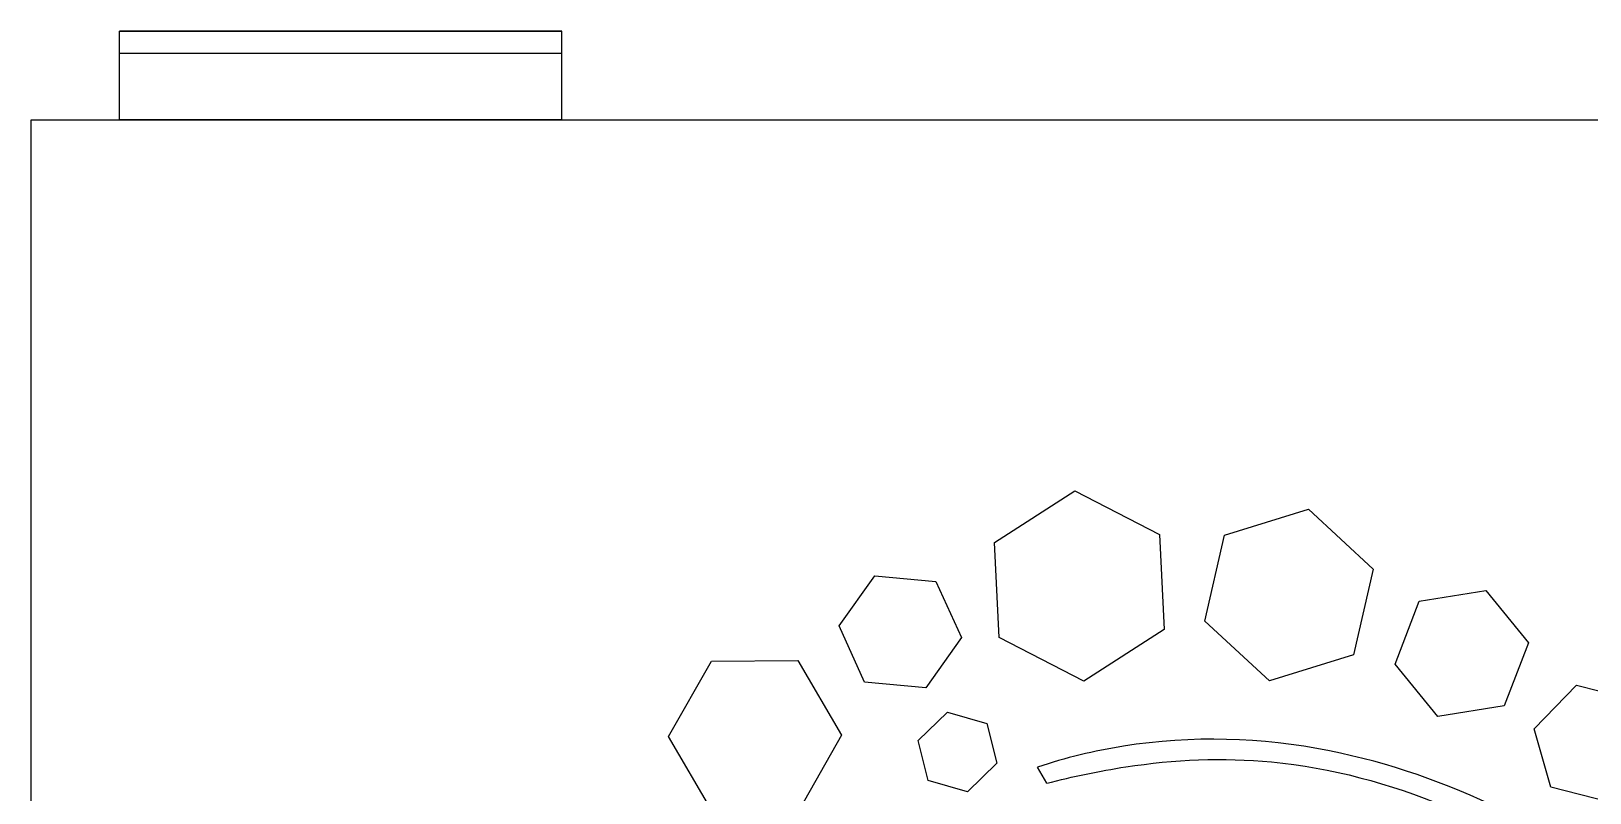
# Model space of a CAD drawing. Header units: millimetres. Extents: x -94 to 94, y -92 to 96.
# Drawn here: x -94 to -23.5, y 61.6 to 96 of the extents above; entities that cross this region are included whole.
import ezdxf

# ---------------------------------------------------------------- set-up
doc = ezdxf.new("R2010")
doc.units = ezdxf.units.MM
doc.layers.add('Fillet', color=7, linetype='CONTINUOUS')

msp = doc.modelspace()

# ---------------------------------------------------------------- linework, layer by layer
at = {"layer": 'Fillet'}
for p, q in [((-70, 96), (-90, 96)), ((-90, 92), (-90, 96)), ((-90, 92), (-90, 96)), ((-90, 96), (-90, 96, 1)), ((-90, 95, 2), (-90, 96, 1)), ((-90, 96), (-90, 96, 1)), ((-90, 96, 1), (-70, 96, 1)), ((-70, 96), (-90, 96)), ((-90, 95, 2), (-90, 96, 1)), ((-90, 96, 1), (-70, 96, 1)), ((-70, 92), (-70, 96)), ((-70, 95, 2), (-70, 96, 1)), ((-70, 96, 1), (-70, 96)), ((-70, 92), (-70, 96)), ((-70, 96, 1), (-70, 96)), ((-70, 95, 2), (-70, 96, 1)), ((-90, 92, 2), (-90, 95, 2)), ((-90, 92, 2), (-90, 95, 2)), ((-90, 95, 2), (-70, 95, 2)), ((-90, 95, 2), (-70, 95, 2)), ((-70, 92, 2), (-70, 95, 2)), ((-70, 92, 2), (-70, 95, 2)), ((-94, -89), (-94, 92)), ((-94, 92), (-90, 92)), ((-94, -89, 4), (-94, 92, 4)), ((-94, 92), (-94, 92, 4)), ((-94, -89), (-94, 92)), ((-94, 92), (-90, 92)), ((-94, 92, 4), (94, 92, 4)), ((-94, 92), (-94, 92, 4)), ((-94, -89, 4), (-94, 92, 4)), ((-94, 92, 4), (94, 92, 4)), ((-70, 92), (-90, 92)), ((-90, 92), (-90, 92, 2)), ((-90, 92, 2), (-70, 92, 2)), ((-70, 92), (-90, 92)), ((-90, 92), (-90, 92, 2)), ((-90, 92, 2), (-70, 92, 2)), ((-70, 92), (-10, 92)), ((-70, 92, 2), (-70, 92)), ((-70, 92), (-10, 92)), ((-70, 92, 2), (-70, 92)), ((-50.4195, 72.8965), (-46.7958, 75.2297)), ((-50.4195, 72.8965), (-46.7958, 75.2297)), ((-50.4195, 72.8965, 4), (-46.7958, 75.2297, 4)), ((-50.4195, 72.8965, 4), (-46.7958, 75.2297, 4)), ((-46.7958, 75.2297), (-42.9634, 73.258)), ((-46.7958, 75.2297), (-46.7958, 75.2297, 4)), ((-46.7958, 75.2297), (-42.9634, 73.258)), ((-46.7958, 75.2297), (-46.7958, 75.2297, 4)), ((-46.7958, 75.2297, 4), (-42.9634, 73.258, 4)), ((-46.7958, 75.2297, 4), (-42.9634, 73.258, 4)), ((-40.0232, 73.2155), (-36.2218, 74.3913)), ((-40.0232, 73.2155), (-36.2218, 74.3913)), ((-40.0232, 73.2155, 4), (-36.2218, 74.3913, 4)), ((-40.0232, 73.2155, 4), (-36.2218, 74.3913, 4)), ((-36.2218, 74.3913), (-33.3028, 71.6872)), ((-36.2218, 74.3913), (-36.2218, 74.3913, 4)), ((-36.2218, 74.3913), (-33.3028, 71.6872)), ((-36.2218, 74.3913), (-36.2218, 74.3913, 4)), ((-36.2218, 74.3913, 4), (-33.3028, 71.6872, 4)), ((-36.2218, 74.3913, 4), (-33.3028, 71.6872, 4)), ((-50.2108, 68.5917), (-50.4195, 72.8965)), ((-50.2108, 68.5917), (-50.4195, 72.8965)), ((-50.2108, 68.5917, 4), (-50.4195, 72.8965, 4)), ((-50.4195, 72.8965), (-50.4195, 72.8965, 4)), ((-50.4195, 72.8965), (-50.4195, 72.8965, 4)), ((-50.2108, 68.5917, 4), (-50.4195, 72.8965, 4)), ((-42.9634, 73.258), (-42.7546, 68.9532)), ((-42.9634, 73.258), (-42.9634, 73.258, 4)), ((-42.9634, 73.258), (-42.7546, 68.9532)), ((-42.9634, 73.258), (-42.9634, 73.258, 4)), ((-42.9634, 73.258, 4), (-42.7546, 68.9532, 4)), ((-42.9634, 73.258, 4), (-42.7546, 68.9532, 4)), ((-40.9056, 69.3355), (-40.0232, 73.2155)), ((-40.9056, 69.3355), (-40.0232, 73.2155)), ((-40.9056, 69.3355, 4), (-40.0232, 73.2155, 4)), ((-40.9056, 69.3355, 4), (-40.0232, 73.2155, 4)), ((-40.0232, 73.2155), (-40.0232, 73.2155, 4)), ((-40.0232, 73.2155), (-40.0232, 73.2155, 4)), ((-57.4573, 69.1152), (-55.8439, 71.3844)), ((-57.4573, 69.1152), (-55.8439, 71.3844)), ((-57.4573, 69.1152, 4), (-55.8439, 71.3844, 4)), ((-57.4573, 69.1152, 4), (-55.8439, 71.3844, 4)), ((-55.8439, 71.3844), (-53.072, 71.1217)), ((-55.8439, 71.3844), (-55.8439, 71.3844, 4)), ((-55.8439, 71.3844), (-53.072, 71.1217)), ((-55.8439, 71.3844), (-55.8439, 71.3844, 4)), ((-55.8439, 71.3844, 4), (-53.072, 71.1217, 4)), ((-55.8439, 71.3844, 4), (-53.072, 71.1217, 4)), ((-33.3028, 71.6872), (-34.1852, 67.8072)), ((-33.3028, 71.6872), (-34.1852, 67.8072)), ((-33.3028, 71.6872, 4), (-34.1852, 67.8072, 4)), ((-33.3028, 71.6872, 4), (-34.1852, 67.8072, 4)), ((-33.3028, 71.6872), (-33.3028, 71.6872, 4)), ((-33.3028, 71.6872), (-33.3028, 71.6872, 4)), ((-53.072, 71.1217), (-51.9135, 68.5899)), ((-53.072, 71.1217), (-53.072, 71.1217, 4)), ((-53.072, 71.1217), (-51.9135, 68.5899)), ((-53.072, 71.1217), (-53.072, 71.1217, 4)), ((-53.072, 71.1217, 4), (-51.9135, 68.5899, 4)), ((-53.072, 71.1217, 4), (-51.9135, 68.5899, 4)), ((-31.2106, 70.2396), (-28.196, 70.7205)), ((-31.2106, 70.2396), (-28.196, 70.7205)), ((-31.2106, 70.2396, 4), (-28.196, 70.7205, 4)), ((-31.2106, 70.2396, 4), (-28.196, 70.7205, 4)), ((-28.196, 70.7205), (-26.2723, 68.3501)), ((-28.196, 70.7205), (-28.196, 70.7205, 4)), ((-28.196, 70.7205), (-26.2723, 68.3501)), ((-28.196, 70.7205), (-28.196, 70.7205, 4)), ((-28.196, 70.7205, 4), (-26.2723, 68.3501, 4)), ((-28.196, 70.7205, 4), (-26.2723, 68.3501, 4)), ((-32.3015, 67.3884), (-31.2106, 70.2396)), ((-32.3015, 67.3884), (-31.2106, 70.2396)), ((-32.3015, 67.3884, 4), (-31.2106, 70.2396, 4)), ((-32.3015, 67.3884, 4), (-31.2106, 70.2396, 4)), ((-31.2106, 70.2396), (-31.2106, 70.2396, 4)), ((-31.2106, 70.2396), (-31.2106, 70.2396, 4)), ((-56.2988, 66.5833), (-57.4573, 69.1152)), ((-56.2988, 66.5833), (-57.4573, 69.1152)), ((-56.2988, 66.5833, 4), (-57.4573, 69.1152, 4)), ((-57.4573, 69.1152), (-57.4573, 69.1152, 4)), ((-57.4573, 69.1152), (-57.4573, 69.1152, 4)), ((-56.2988, 66.5833, 4), (-57.4573, 69.1152, 4)), ((-37.9866, 66.6313), (-40.9056, 69.3355)), ((-40.9056, 69.3355), (-40.9056, 69.3355, 4)), ((-37.9866, 66.6313), (-40.9056, 69.3355)), ((-37.9866, 66.6313, 4), (-40.9056, 69.3355, 4)), ((-40.9056, 69.3355), (-40.9056, 69.3355, 4)), ((-37.9866, 66.6313, 4), (-40.9056, 69.3355, 4)), ((-51.9135, 68.5899), (-53.5269, 66.3207)), ((-51.9135, 68.5899), (-53.5269, 66.3207)), ((-51.9135, 68.5899, 4), (-53.5269, 66.3207, 4)), ((-51.9135, 68.5899, 4), (-53.5269, 66.3207, 4)), ((-51.9135, 68.5899), (-51.9135, 68.5899, 4)), ((-51.9135, 68.5899), (-51.9135, 68.5899, 4)), ((-46.3784, 66.62), (-50.2108, 68.5917)), ((-50.2108, 68.5917), (-50.2108, 68.5917, 4)), ((-46.3784, 66.62), (-50.2108, 68.5917)), ((-46.3784, 66.62, 4), (-50.2108, 68.5917, 4)), ((-50.2108, 68.5917), (-50.2108, 68.5917, 4)), ((-46.3784, 66.62, 4), (-50.2108, 68.5917, 4)), ((-42.7546, 68.9532), (-46.3784, 66.62)), ((-42.7546, 68.9532), (-46.3784, 66.62)), ((-42.7546, 68.9532, 4), (-46.3784, 66.62, 4)), ((-42.7546, 68.9532, 4), (-46.3784, 66.62, 4)), ((-42.7546, 68.9532), (-42.7546, 68.9532, 4)), ((-42.7546, 68.9532), (-42.7546, 68.9532, 4)), ((-34.1852, 67.8072), (-37.9866, 66.6313)), ((-34.1852, 67.8072), (-37.9866, 66.6313)), ((-34.1852, 67.8072, 4), (-37.9866, 66.6313, 4)), ((-34.1852, 67.8072, 4), (-37.9866, 66.6313, 4)), ((-34.1852, 67.8072), (-34.1852, 67.8072, 4)), ((-34.1852, 67.8072), (-34.1852, 67.8072, 4)), ((-26.2723, 68.3501), (-27.3632, 65.4989)), ((-26.2723, 68.3501), (-27.3632, 65.4989)), ((-26.2723, 68.3501, 4), (-27.3632, 65.4989, 4)), ((-26.2723, 68.3501, 4), (-27.3632, 65.4989, 4)), ((-26.2723, 68.3501), (-26.2723, 68.3501, 4)), ((-26.2723, 68.3501), (-26.2723, 68.3501, 4)), ((-65.1681, 64.126), (-63.232, 67.5284)), ((-65.1681, 64.126), (-63.232, 67.5284)), ((-65.1681, 64.126, 4), (-63.232, 67.5284, 4)), ((-65.1681, 64.126, 4), (-63.232, 67.5284, 4)), ((-63.232, 67.5284), (-59.3173, 67.5529)), ((-63.232, 67.5284), (-59.3173, 67.5529)), ((-63.232, 67.5284, 4), (-59.3173, 67.5529, 4)), ((-63.232, 67.5284, 4), (-59.3173, 67.5529, 4)), ((-63.232, 67.5284), (-63.232, 67.5284, 4)), ((-63.232, 67.5284), (-63.232, 67.5284, 4)), ((-59.3173, 67.5529), (-57.3388, 64.175)), ((-59.3173, 67.5529), (-59.3173, 67.5529, 4)), ((-59.3173, 67.5529), (-57.3388, 64.175)), ((-59.3173, 67.5529), (-59.3173, 67.5529, 4)), ((-59.3173, 67.5529, 4), (-57.3388, 64.175, 4)), ((-59.3173, 67.5529, 4), (-57.3388, 64.175, 4)), ((-30.3778, 65.0181), (-32.3015, 67.3884)), ((-32.3015, 67.3884), (-32.3015, 67.3884, 4)), ((-30.3778, 65.0181), (-32.3015, 67.3884)), ((-30.3778, 65.0181, 4), (-32.3015, 67.3884, 4)), ((-32.3015, 67.3884), (-32.3015, 67.3884, 4)), ((-30.3778, 65.0181, 4), (-32.3015, 67.3884, 4)), ((-53.5269, 66.3207), (-56.2988, 66.5833)), ((-56.2988, 66.5833), (-56.2988, 66.5833, 4)), ((-53.5269, 66.3207), (-56.2988, 66.5833)), ((-53.5269, 66.3207, 4), (-56.2988, 66.5833, 4)), ((-56.2988, 66.5833), (-56.2988, 66.5833, 4)), ((-53.5269, 66.3207, 4), (-56.2988, 66.5833, 4)), ((-53.5269, 66.3207), (-53.5269, 66.3207, 4)), ((-53.5269, 66.3207), (-53.5269, 66.3207, 4)), ((-46.3784, 66.62), (-46.3784, 66.62, 4)), ((-46.3784, 66.62), (-46.3784, 66.62, 4)), ((-37.9866, 66.6313), (-37.9866, 66.6313, 4)), ((-37.9866, 66.6313), (-37.9866, 66.6313, 4)), ((-26.0103, 64.4728), (-24.0929, 66.4418)), ((-26.0103, 64.4728), (-24.0929, 66.4418)), ((-26.0103, 64.4728, 4), (-24.0929, 66.4418, 4)), ((-26.0103, 64.4728, 4), (-24.0929, 66.4418, 4)), ((-24.0929, 66.4418), (-21.4288, 65.7658)), ((-24.0929, 66.4418), (-24.0929, 66.4418, 4)), ((-24.0929, 66.4418), (-21.4288, 65.7658)), ((-24.0929, 66.4418), (-24.0929, 66.4418, 4)), ((-24.0929, 66.4418, 4), (-21.4288, 65.7658, 4)), ((-24.0929, 66.4418, 4), (-21.4288, 65.7658, 4)), ((-53.8782, 63.9321), (-52.5466, 65.2216)), ((-53.8782, 63.9321), (-52.5466, 65.2216)), ((-53.8782, 63.9321, 4), (-52.5466, 65.2216, 4)), ((-53.8782, 63.9321, 4), (-52.5466, 65.2216, 4)), ((-52.5466, 65.2216), (-50.764, 64.7132)), ((-52.5466, 65.2216), (-52.5466, 65.2216, 4)), ((-52.5466, 65.2216), (-50.764, 64.7132)), ((-52.5466, 65.2216), (-52.5466, 65.2216, 4)), ((-52.5466, 65.2216, 4), (-50.764, 64.7132, 4)), ((-52.5466, 65.2216, 4), (-50.764, 64.7132, 4)), ((-27.3632, 65.4989), (-30.3778, 65.0181)), ((-27.3632, 65.4989), (-30.3778, 65.0181)), ((-27.3632, 65.4989, 4), (-30.3778, 65.0181, 4)), ((-27.3632, 65.4989, 4), (-30.3778, 65.0181, 4)), ((-30.3778, 65.0181), (-30.3778, 65.0181, 4)), ((-30.3778, 65.0181), (-30.3778, 65.0181, 4)), ((-27.3632, 65.4989), (-27.3632, 65.4989, 4)), ((-27.3632, 65.4989), (-27.3632, 65.4989, 4)), ((-57.3388, 64.175), (-59.275, 60.7726)), ((-57.3388, 64.175), (-59.275, 60.7726)), ((-57.3388, 64.175, 4), (-59.275, 60.7726, 4)), ((-57.3388, 64.175, 4), (-59.275, 60.7726, 4)), ((-57.3388, 64.175), (-57.3388, 64.175, 4)), ((-57.3388, 64.175), (-57.3388, 64.175, 4)), ((-50.764, 64.7132), (-50.313, 62.9152)), ((-50.764, 64.7132), (-50.764, 64.7132, 4)), ((-50.764, 64.7132), (-50.313, 62.9152)), ((-50.764, 64.7132), (-50.764, 64.7132, 4)), ((-50.764, 64.7132, 4), (-50.313, 62.9152, 4)), ((-50.764, 64.7132, 4), (-50.313, 62.9152, 4)), ((-25.2638, 61.8276), (-26.0103, 64.4728)), ((-26.0103, 64.4728), (-26.0103, 64.4728, 4)), ((-25.2638, 61.8276), (-26.0103, 64.4728)), ((-25.2638, 61.8276, 4), (-26.0103, 64.4728, 4)), ((-26.0103, 64.4728), (-26.0103, 64.4728, 4)), ((-25.2638, 61.8276, 4), (-26.0103, 64.4728, 4)), ((-63.1896, 60.7481), (-65.1681, 64.126)), ((-65.1681, 64.126), (-65.1681, 64.126, 4)), ((-63.1896, 60.7481), (-65.1681, 64.126)), ((-63.1896, 60.7481, 4), (-65.1681, 64.126, 4)), ((-65.1681, 64.126), (-65.1681, 64.126, 4)), ((-63.1896, 60.7481, 4), (-65.1681, 64.126, 4)), ((-53.4272, 62.1341), (-53.8782, 63.9321)), ((-53.4272, 62.1341), (-53.8782, 63.9321)), ((-53.4272, 62.1341, 4), (-53.8782, 63.9321, 4)), ((-53.8782, 63.9321), (-53.8782, 63.9321, 4)), ((-53.8782, 63.9321), (-53.8782, 63.9321, 4)), ((-53.4272, 62.1341, 4), (-53.8782, 63.9321, 4)), ((-50.313, 62.9152), (-51.6447, 61.6257)), ((-50.313, 62.9152), (-51.6447, 61.6257)), ((-50.313, 62.9152, 4), (-51.6447, 61.6257, 4)), ((-50.313, 62.9152, 4), (-51.6447, 61.6257, 4)), ((-50.313, 62.9152), (-50.313, 62.9152, 4)), ((-50.313, 62.9152), (-50.313, 62.9152, 4)), ((-51.6447, 61.6257), (-53.4272, 62.1341)), ((-53.4272, 62.1341), (-53.4272, 62.1341, 4)), ((-51.6447, 61.6257), (-53.4272, 62.1341)), ((-51.6447, 61.6257, 4), (-53.4272, 62.1341, 4)), ((-53.4272, 62.1341), (-53.4272, 62.1341, 4)), ((-51.6447, 61.6257, 4), (-53.4272, 62.1341, 4)), ((-48.0619, 62.0035), (-48.4819, 62.7384)), ((-48.0619, 62.0035), (-48.4819, 62.7384)), ((-48.0619, 62.0035, 4), (-48.4819, 62.7384, 4)), ((-48.4819, 62.7384), (-48.4819, 62.7384, 4)), ((-48.4819, 62.7384), (-48.4819, 62.7384, 4)), ((-48.0619, 62.0035, 4), (-48.4819, 62.7384, 4)), ((-51.6447, 61.6257), (-51.6447, 61.6257, 4)), ((-51.6447, 61.6257), (-51.6447, 61.6257, 4)), ((-48.0619, 62.0035), (-48.0619, 62.0035, 4)), ((-48.0619, 62.0035), (-48.0619, 62.0035, 4)), ((-22.5998, 61.1516), (-25.2638, 61.8276)), ((-25.2638, 61.8276), (-25.2638, 61.8276, 4)), ((-22.5998, 61.1516), (-25.2638, 61.8276)), ((-22.5998, 61.1516, 4), (-25.2638, 61.8276, 4)), ((-25.2638, 61.8276), (-25.2638, 61.8276, 4)), ((-22.5998, 61.1516, 4), (-25.2638, 61.8276, 4))]:
    msp.add_line(p, q, dxfattribs=at)
for points, knots in [([(-23.546, 58.5387), (-23.8813, 58.7547), (-24.2205, 58.9775), (-24.5641, 59.1893), (-24.9804, 59.4474), (-25.4024, 59.6964), (-25.8301, 59.9364), (-26.3808, 60.2453), (-26.9397, 60.5387), (-27.507, 60.8167), (-29.9701, 62.0226), (-32.5823, 62.9376), (-35.2753, 63.4716), (-38.336, 64.0812), (-41.5058, 64.1787), (-44.5902, 63.6816), (-45.9122, 63.4695), (-47.2094, 63.1551), (-48.4819, 62.7384)], [0, 0, 0, 0, 0.0464165, 0.0464165, 0.0464165, 0.102637, 0.102637, 0.102637, 0.175013, 0.175013, 0.175013, 0.489415, 0.489415, 0.489415, 0.846985, 0.846985, 0.846985, 1, 1, 1, 1]), ([(-23.546, 58.5387), (-23.8813, 58.7547), (-24.2205, 58.9775), (-24.5641, 59.1893), (-24.9804, 59.4474), (-25.4024, 59.6964), (-25.8301, 59.9364), (-26.3808, 60.2453), (-26.9397, 60.5387), (-27.507, 60.8167), (-29.9701, 62.0226), (-32.5823, 62.9376), (-35.2753, 63.4716), (-38.336, 64.0812), (-41.5058, 64.1787), (-44.5902, 63.6816), (-45.9122, 63.4695), (-47.2094, 63.1551), (-48.4819, 62.7384)], [0, 0, 0, 0, 0.0464165, 0.0464165, 0.0464165, 0.102637, 0.102637, 0.102637, 0.175013, 0.175013, 0.175013, 0.489415, 0.489415, 0.489415, 0.846985, 0.846985, 0.846985, 1, 1, 1, 1]), ([(-23.546, 58.5387, 4), (-23.8813, 58.7547, 4), (-24.2205, 58.9775, 4), (-24.5641, 59.1893, 4), (-24.9804, 59.4474, 4), (-25.4024, 59.6964, 4), (-25.8301, 59.9364, 4), (-26.3808, 60.2453, 4), (-26.9397, 60.5387, 4), (-27.507, 60.8167, 4), (-29.9701, 62.0226, 4), (-32.5823, 62.9376, 4), (-35.2753, 63.4716, 4), (-38.336, 64.0812, 4), (-41.5058, 64.1787, 4), (-44.5902, 63.6816, 4), (-45.9122, 63.4695, 4), (-47.2094, 63.1551, 4), (-48.4819, 62.7384, 4)], [0, 0, 0, 0, 0.0464165, 0.0464165, 0.0464165, 0.102637, 0.102637, 0.102637, 0.175013, 0.175013, 0.175013, 0.489415, 0.489415, 0.489415, 0.846985, 0.846985, 0.846985, 1, 1, 1, 1]), ([(-23.546, 58.5387, 4), (-23.8813, 58.7547, 4), (-24.2205, 58.9775, 4), (-24.5641, 59.1893, 4), (-24.9804, 59.4474, 4), (-25.4024, 59.6964, 4), (-25.8301, 59.9364, 4), (-26.3808, 60.2453, 4), (-26.9397, 60.5387, 4), (-27.507, 60.8167, 4), (-29.9701, 62.0226, 4), (-32.5823, 62.9376, 4), (-35.2753, 63.4716, 4), (-38.336, 64.0812, 4), (-41.5058, 64.1787, 4), (-44.5902, 63.6816, 4), (-45.9122, 63.4695, 4), (-47.2094, 63.1551, 4), (-48.4819, 62.7384, 4)], [0, 0, 0, 0, 0.0464165, 0.0464165, 0.0464165, 0.102637, 0.102637, 0.102637, 0.175013, 0.175013, 0.175013, 0.489415, 0.489415, 0.489415, 0.846985, 0.846985, 0.846985, 1, 1, 1, 1]), ([(-48.0619, 62.0035), (-46.8798, 62.3116), (-45.6852, 62.5596), (-44.4783, 62.7475), (-42.3012, 63.0828), (-40.083, 63.1786), (-37.8886, 62.9677), (-35.1895, 62.7151), (-32.5458, 61.9984), (-30.0442, 60.962), (-28.1561, 60.1822), (-26.3425, 59.2295), (-24.5959, 58.1712)], [0, 0, 0, 0, 0.14931, 0.14931, 0.14931, 0.418849, 0.418849, 0.418849, 0.750191, 0.750191, 0.750191, 1, 1, 1, 1]), ([(-48.0619, 62.0035), (-46.8798, 62.3116), (-45.6852, 62.5596), (-44.4783, 62.7475), (-42.3012, 63.0828), (-40.083, 63.1786), (-37.8886, 62.9677), (-35.1895, 62.7151), (-32.5458, 61.9984), (-30.0442, 60.962), (-28.1561, 60.1822), (-26.3425, 59.2295), (-24.5959, 58.1712)], [0, 0, 0, 0, 0.14931, 0.14931, 0.14931, 0.418849, 0.418849, 0.418849, 0.750191, 0.750191, 0.750191, 1, 1, 1, 1]), ([(-48.0619, 62.0035, 4), (-46.8798, 62.3116, 4), (-45.6852, 62.5596, 4), (-44.4783, 62.7475, 4), (-42.3012, 63.0828, 4), (-40.083, 63.1786, 4), (-37.8886, 62.9677, 4), (-35.1895, 62.7151, 4), (-32.5458, 61.9984, 4), (-30.0442, 60.962, 4), (-28.1561, 60.1822, 4), (-26.3425, 59.2295, 4), (-24.5959, 58.1712, 4)], [0, 0, 0, 0, 0.14931, 0.14931, 0.14931, 0.418849, 0.418849, 0.418849, 0.750191, 0.750191, 0.750191, 1, 1, 1, 1]), ([(-48.0619, 62.0035, 4), (-46.8798, 62.3116, 4), (-45.6852, 62.5596, 4), (-44.4783, 62.7475, 4), (-42.3012, 63.0828, 4), (-40.083, 63.1786, 4), (-37.8886, 62.9677, 4), (-35.1895, 62.7151, 4), (-32.5458, 61.9984, 4), (-30.0442, 60.962, 4), (-28.1561, 60.1822, 4), (-26.3425, 59.2295, 4), (-24.5959, 58.1712, 4)], [0, 0, 0, 0, 0.14931, 0.14931, 0.14931, 0.418849, 0.418849, 0.418849, 0.750191, 0.750191, 0.750191, 1, 1, 1, 1])]:
    msp.add_open_spline(points, degree=3, knots=knots, dxfattribs=at)

doc.saveas('drawing.dxf')
